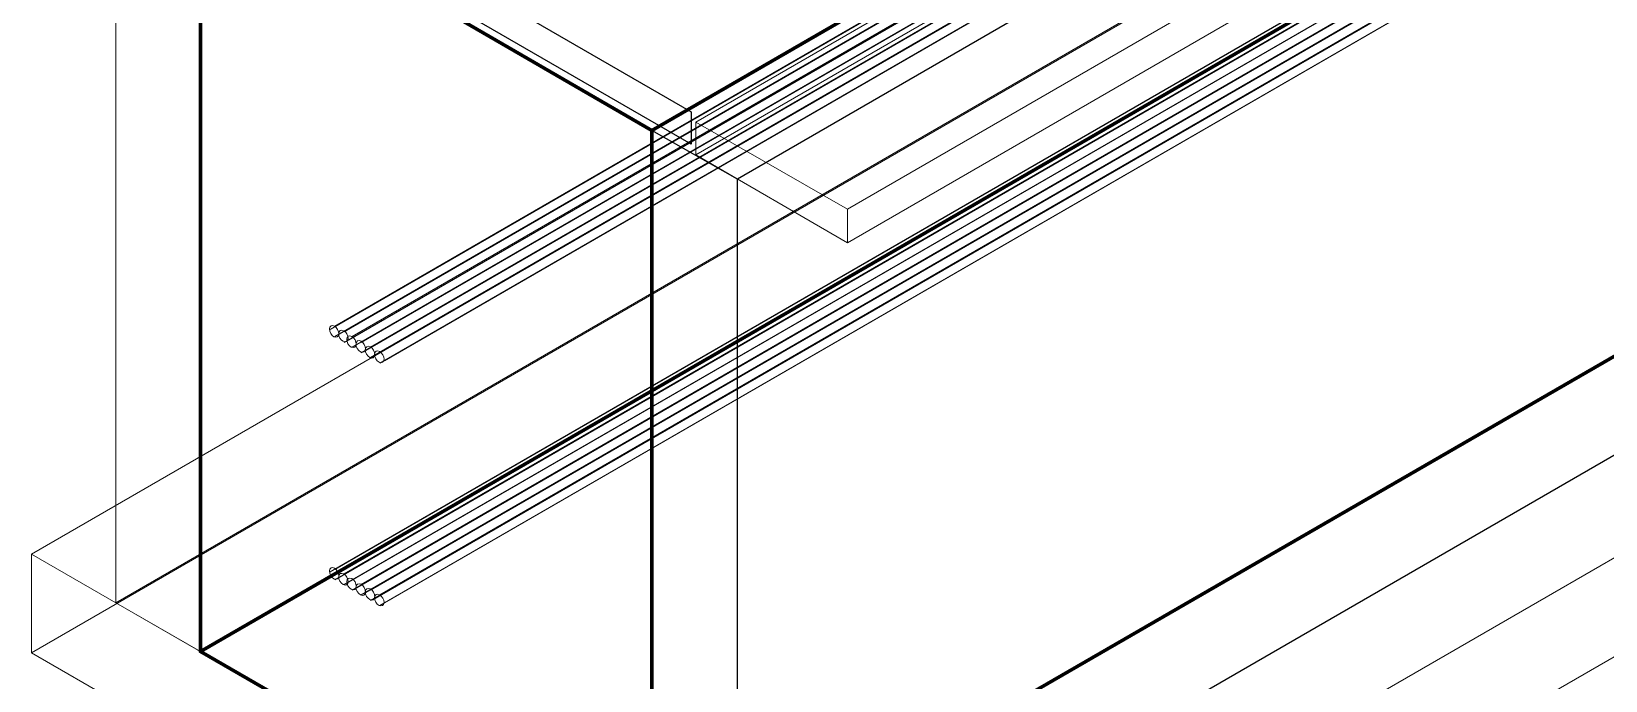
# Model space of a CAD drawing. Header units: inches. Extents: x -430764 to 256483, y 7374 to 217374.
# Drawn here: x 32346 to 60383, y 24510 to 36061 of the extents above; entities that cross this region are included whole.
import ezdxf

# ---------------------------------------------------------------- set-up
doc = ezdxf.new("R2010")
doc.units = ezdxf.units.IN
doc.header["$MEASUREMENT"] = 0
doc.layers.add('Background Stuff', color=252, linetype='Continuous', lineweight=5)
doc.layers.add('Layer 1', color=7, linetype='Continuous')

# ---------------------------------------------------------------- blocks, each defined once
blk = doc.blocks.new('block 3')
at = {"layer": 'Layer 1', "color": 9, "lineweight": 0}
for points in [[(831.23, -420.5), (838.76, -424.82), (299.64, -736.03), (292.12, -731.7), (292.12, -801.38), (299.64, -805.71), (299.64, -736.03)], [(882.87, -447.3), (896.38, -455.13), (357.27, -766.33), (343.76, -758.6), (343.76, -761.49), (357.27, -769.32), (357.27, -766.33)], [(896.38, -458.02), (882.87, -450.29), (343.76, -761.49)], [(896.38, -455.13), (896.38, -458.02), (357.27, -769.32)], [(284.59, -805.81), (284.59, -797.05), (823.71, -485.75)], [(838.76, -494.51), (831.23, -490.08), (292.12, -801.38)], [(347.06, -841.89), (284.59, -805.81), (823.71, -494.61)], [(284.59, -797.05), (355.41, -837.87), (894.52, -526.67)], [(363.66, -841.89), (894.52, -535.53)], [(292.12, -801.38), (292.12, -801.38)]]:
    blk.add_lwpolyline(points, dxfattribs=at)
at = {"layer": 'Layer 1', "color": 42, "lineweight": 100, "true_color": 0xdca627}
for points in [[(299.64, -805.71), (299.64, -736.03), (838.76, -424.82), (838.76, -494.51), (878.96, -517.7)], [(339.85, -759.32), (339.85, -828.9), (878.96, -517.7), (878.96, -448.02), (838.76, -424.82)], [(299.64, -736.03), (339.85, -759.32), (878.96, -448.02)], [(339.85, -828.9), (299.64, -805.71), (838.76, -494.51)], [(339.85, -759.32), (339.85, -759.32)], [(299.64, -805.71), (299.64, -805.71)]]:
    blk.add_lwpolyline(points, dxfattribs=at)
at = {"layer": 'Layer 1', "lineweight": 0}
for points in [[(838.76, -424.82), (838.76, -494.51), (299.64, -805.71)], [(343.76, -758.6), (343.76, -758.6)], [(343.76, -758.6), (357.27, -766.33), (357.27, -769.32), (343.76, -761.49), (343.76, -758.6)], [(343.76, -761.49), (343.76, -761.49)], [(357.27, -766.33), (357.27, -766.33)], [(357.27, -769.32), (357.27, -769.32)], [(313.56, -778.39), (313.56, -778.39)], [(314.38, -778.91), (314.38, -778.91)], [(315.21, -779.32), (315.21, -779.32)], [(284.59, -797.05), (284.59, -797.05)], [(311.19, -798.6), (311.19, -798.6)], [(284.59, -805.81), (284.59, -805.81)], [(299.64, -805.71), (299.64, -805.71)]]:
    blk.add_lwpolyline(points, dxfattribs=at)
at = {"layer": 'Layer 1', "color": 254, "lineweight": 25, "true_color": 0xdddcdb}
for points in [[(878.96, -517.7), (878.96, -448.02), (339.85, -759.32)], [(878.96, -448.02), (878.96, -448.02), (886.58, -452.35), (347.47, -763.65), (339.85, -759.32), (339.85, -828.9), (347.47, -833.33), (347.47, -763.65)], [(886.58, -522.03), (878.96, -517.7), (339.85, -828.9)], [(339.85, -759.32), (339.85, -759.32)], [(347.47, -763.65), (347.47, -763.65)]]:
    blk.add_lwpolyline(points, dxfattribs=at)
at = {"layer": 'Layer 1', "color": 6, "lineweight": 0}
for points in [[(882.87, -450.29), (882.87, -447.3), (343.76, -758.6)], [(311.19, -777.05), (850.3, -465.75)], [(311.6, -776.74), (850.71, -465.54)], [(311.6, -777.67), (850.71, -466.47)], [(312.01, -777.46), (851.13, -466.26)], [(312.01, -777.46), (851.13, -466.26)], [(312.43, -777.26), (851.54, -465.96)], [(312.84, -777.98), (851.95, -466.68)], [(312.84, -777.98), (851.95, -466.68)], [(313.15, -777.67), (852.36, -466.47)], [(312.43, -778.19), (851.54, -466.88)], [(313.15, -778.6), (852.36, -467.4)], [(313.56, -778.39), (852.67, -467.19)], [(313.56, -778.39), (852.67, -467.19)], [(313.97, -778.19), (853.08, -466.88)], [(313.97, -779.11), (853.08, -467.81)], [(314.38, -778.91), (853.5, -467.6)], [(314.38, -778.91), (853.5, -467.6)], [(314.8, -778.6), (853.91, -467.4)], [(315.21, -779.32), (854.32, -468.12)], [(315.21, -779.32), (854.32, -468.12)], [(315.62, -779.11), (854.73, -467.81)], [(314.8, -779.53), (853.91, -468.33)], [(315.62, -780.04), (854.73, -468.74)], [(316.03, -779.83), (855.15, -468.53)], [(311.19, -777.05), (311.19, -777.05)], [(312.01, -777.46), (312.01, -777.46)], [(312.84, -777.98), (312.84, -777.98)]]:
    blk.add_lwpolyline(points, dxfattribs=at)
at = {"layer": 'Layer 1', "color": 9, "lineweight": 25}
blk.add_lwpolyline([(886.58, -452.35), (886.58, -522.03), (347.47, -833.33)], dxfattribs=at)
at = {"layer": 'Layer 1', "color": 3, "lineweight": 0}
for points in [[(311.19, -798.6), (850.3, -487.4)], [(311.6, -798.39), (850.71, -487.19)], [(312.01, -799.11), (851.13, -487.81)], [(312.01, -799.11), (851.13, -487.81)], [(312.43, -798.8), (851.54, -487.6)], [(311.6, -799.32), (850.71, -488.12)], [(312.43, -799.73), (851.54, -488.53)], [(312.84, -799.52), (851.95, -488.32)], [(312.84, -799.52), (851.95, -488.32)], [(313.15, -799.32), (852.36, -488.12)], [(313.15, -800.25), (852.36, -489.04)], [(313.56, -800.04), (852.67, -488.74)], [(313.56, -800.04), (852.67, -488.74)], [(313.97, -799.73), (853.08, -488.53)], [(314.8, -800.25), (853.91, -489.04)], [(313.97, -800.66), (853.08, -489.46)], [(314.38, -800.45), (853.5, -489.25)], [(314.38, -800.45), (853.5, -489.25)], [(314.8, -801.17), (853.91, -489.97)], [(315.21, -800.97), (854.32, -489.66)], [(315.21, -800.97), (854.32, -489.66)], [(315.62, -800.66), (854.73, -489.46)], [(315.62, -801.59), (854.73, -490.38)], [(316.03, -801.38), (855.15, -490.18)], [(312.01, -799.11), (312.01, -799.11)], [(312.84, -799.52), (312.84, -799.52)], [(313.56, -800.04), (313.56, -800.04)], [(314.38, -800.45), (314.38, -800.45)], [(315.21, -800.97), (315.21, -800.97)]]:
    blk.add_lwpolyline(points, dxfattribs=at)
at = {"layer": 'Layer 1', "color": 7, "lineweight": 25, "true_color": 0xffffff}
blk.add_lwpolyline([(343.35, -760.56), (296.24, -733.34), (296.24, -730.46), (343.35, -757.67), (343.35, -760.56)], dxfattribs=at)
at = {"layer": 'Layer 1', "color": 42, "lineweight": 70, "true_color": 0xdca627}
blk.add_lwpolyline([(299.64, -736.03), (339.85, -759.32)], dxfattribs=at)
at = {"layer": 'Layer 1', "color": 6, "lineweight": 0}
for points in [[(311.83, -777.7), (312.01, -777.6), (312.02, -777.3), (311.86, -777.03), (311.71, -776.76), (311.44, -776.62), (311.27, -776.72), (311.09, -776.82), (311.08, -777.12), (311.24, -777.39), (311.39, -777.66), (311.66, -777.8), (311.83, -777.7)], [(312.66, -778.11), (312.83, -778.01), (312.84, -777.71), (312.69, -777.44), (312.53, -777.17), (312.26, -777.03), (312.09, -777.13), (311.92, -777.23), (311.91, -777.53), (312.06, -777.8), (312.22, -778.07), (312.49, -778.21), (312.66, -778.11)], [(313.38, -778.62), (313.55, -778.53), (313.56, -778.23), (313.41, -777.95), (313.25, -777.68), (312.99, -777.54), (312.81, -777.64), (312.64, -777.74), (312.63, -778.04), (312.78, -778.31), (312.94, -778.59), (313.21, -778.72), (313.38, -778.62)], [(314.2, -779.04), (314.38, -778.94), (314.39, -778.64), (314.23, -778.37), (314.08, -778.1), (313.81, -777.96), (313.64, -778.06), (313.46, -778.16), (313.45, -778.46), (313.61, -778.73), (313.76, -779), (314.03, -779.14), (314.2, -779.04)], [(315.03, -779.55), (315.2, -779.45), (315.21, -779.15), (315.06, -778.88), (314.9, -778.61), (314.63, -778.47), (314.46, -778.57), (314.29, -778.67), (314.28, -778.97), (314.43, -779.24), (314.59, -779.51), (314.86, -779.65), (315.03, -779.55)], [(315.85, -779.96), (316.03, -779.87), (316.04, -779.57), (315.88, -779.29), (315.73, -779.02), (315.46, -778.88), (315.29, -778.98), (315.11, -779.08), (315.1, -779.38), (315.26, -779.66), (315.41, -779.93), (315.68, -780.06), (315.85, -779.96)]]:
    blk.add_open_spline(points, degree=3, knots=[0, 0, 0, 0, 1, 1, 1, 2, 2, 2, 3, 3, 3, 4, 4, 4, 4], dxfattribs=at)
at = {"layer": 'Layer 1', "color": 3, "lineweight": 0}
for points in [[(311.83, -799.24), (312.01, -799.14), (312.02, -798.84), (311.86, -798.57), (311.71, -798.3), (311.44, -798.16), (311.27, -798.26), (311.09, -798.36), (311.08, -798.66), (311.24, -798.93), (311.39, -799.2), (311.66, -799.34), (311.83, -799.24)], [(312.66, -799.76), (312.83, -799.66), (312.84, -799.36), (312.69, -799.08), (312.53, -798.81), (312.26, -798.68), (312.09, -798.77), (311.92, -798.88), (311.91, -799.17), (312.06, -799.45), (312.22, -799.72), (312.49, -799.86), (312.66, -799.76)], [(313.38, -800.17), (313.55, -800.07), (313.56, -799.77), (313.41, -799.5), (313.25, -799.23), (312.99, -799.09), (312.81, -799.19), (312.64, -799.29), (312.63, -799.59), (312.78, -799.86), (312.94, -800.13), (313.21, -800.27), (313.38, -800.17)], [(314.2, -800.68), (314.38, -800.58), (314.39, -800.28), (314.23, -800.01), (314.08, -799.74), (313.81, -799.6), (313.64, -799.7), (313.46, -799.8), (313.45, -800.1), (313.61, -800.37), (313.76, -800.64), (314.03, -800.78), (314.2, -800.68)], [(315.03, -801.1), (315.2, -801), (315.21, -800.7), (315.06, -800.42), (314.9, -800.15), (314.63, -800.02), (314.46, -800.12), (314.29, -800.21), (314.28, -800.51), (314.43, -800.79), (314.59, -801.06), (314.86, -801.2), (315.03, -801.1)], [(315.85, -801.61), (316.03, -801.51), (316.04, -801.21), (315.88, -800.94), (315.73, -800.67), (315.46, -800.53), (315.29, -800.63), (315.11, -800.73), (315.1, -801.03), (315.26, -801.3), (315.41, -801.57), (315.68, -801.71), (315.85, -801.61)]]:
    blk.add_open_spline(points, degree=3, knots=[0, 0, 0, 0, 1, 1, 1, 2, 2, 2, 3, 3, 3, 4, 4, 4, 4], dxfattribs=at)
blk = doc.blocks.new('Isometric')
at = {"layer": 'Layer 1', "xscale": 200, "yscale": 200, "zscale": 200}
blk.add_blockref('block 3', (-56424, 145185), dxfattribs=at)

msp = doc.modelspace()

# ---------------------------------------------------------------- block references
at = {"layer": 'Background Stuff'}
msp.add_blockref('Isometric', (31851.58203, 40980.31673), dxfattribs=at)

doc.saveas('drawing.dxf')
